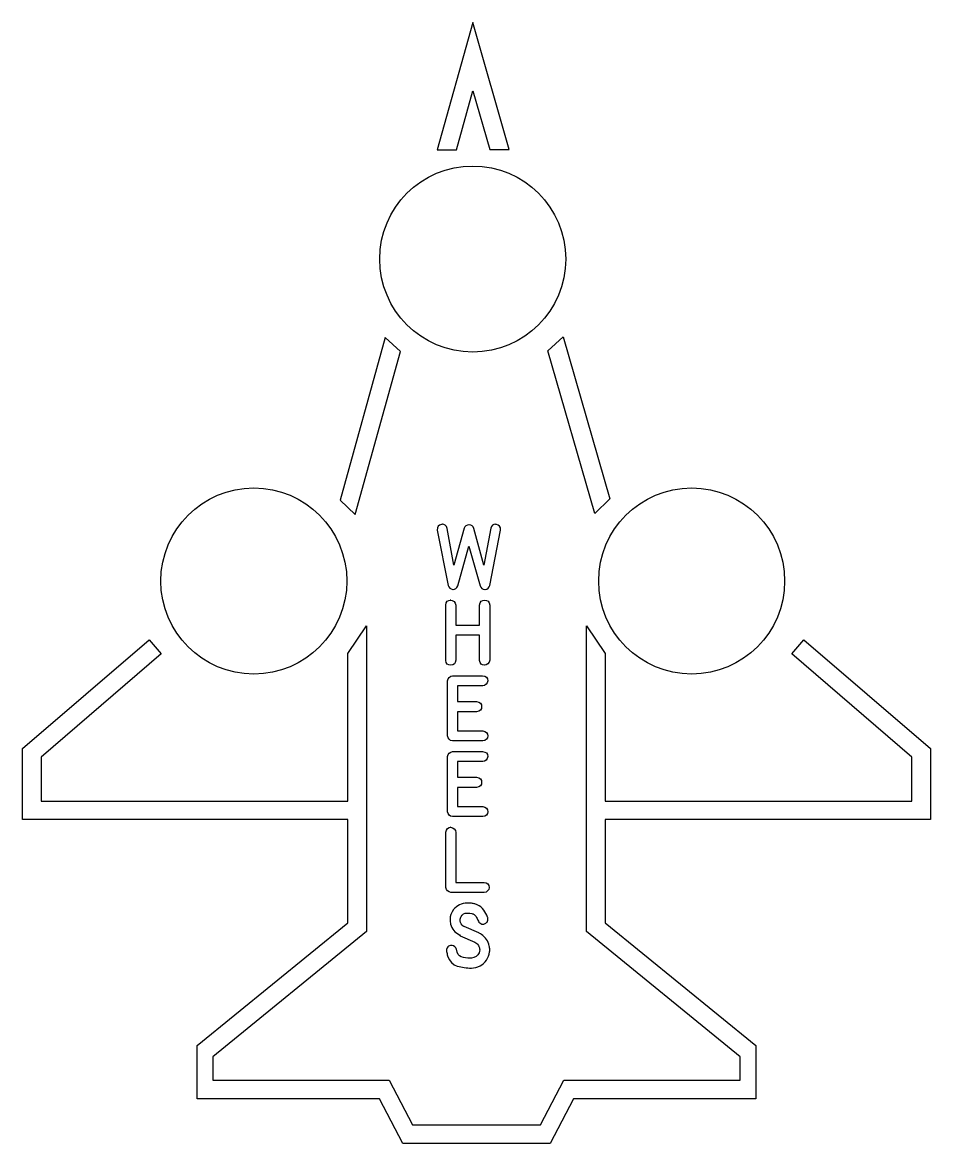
# Model space of a CAD drawing. Header units: millimetres. Extents: x 421.5 to 470.4, y 219 to 279.2.
import ezdxf

# ---------------------------------------------------------------- set-up
doc = ezdxf.new("R2010")
doc.units = ezdxf.units.MM
doc.layers.get('0').update_dxf_attribs({"color": 3, "linetype": 'CONTINUOUS', "lineweight": 25})

msp = doc.modelspace()

# ---------------------------------------------------------------- linework, layer by layer
at = {"color": 5}
for points in [[(445.76358, 275.55142), (446.67584, 272.38556), (447.71367, 272.39552), (445.74593, 279.22416), (443.8439, 272.37693), (444.88176, 272.37693)], [(441.04024, 262.28392), (438.61494, 253.55294), (439.4362, 252.77316), (441.87074, 261.5374)], [(450.61417, 262.32991), (453.12323, 253.62265), (452.30951, 252.83499), (449.79088, 261.57544)], [(429.00558, 245.28529), (422.53801, 239.73501), (422.53801, 237.37651), (439.03265, 237.37651), (439.03265, 245.30049), (440.03265, 246.80049), (440.03265, 230.35905), (431.76767, 223.62892), (431.76767, 222.37651), (441.25, 222.37651), (442.51103, 219.96531), (445.95177, 219.96531), (449.39252, 219.96531), (450.65353, 222.37651), (460.13588, 222.37651), (460.13588, 223.62892), (451.87089, 230.35905), (451.87089, 246.80049), (452.87089, 245.30049), (452.87089, 237.37651), (469.36552, 237.37651), (469.36552, 239.73501), (462.89796, 245.28529), (463.54921, 246.04416), (470.36552, 240.19459), (470.36552, 236.37651), (452.87089, 236.37651), (452.87089, 230.83436), (460.96358, 224.24453), (460.96358, 221.37651), (451.17165, 221.37651), (449.91063, 218.96531), (445.95177, 218.96531), (441.99292, 218.96531), (440.73189, 221.37651), (430.93997, 221.37651), (430.93997, 224.24453), (439.03265, 230.83436), (439.03265, 236.37651), (421.53801, 236.37651), (421.53801, 240.19459), (428.35434, 246.04416)]]:
    msp.add_lwpolyline(points, close=True, dxfattribs=at)
for points in [[(444.3775, 252.03262), (444.32999, 252.127), (444.27076, 252.19441), (444.19981, 252.23487), (444.11713, 252.24835), (444.10371, 252.24835, 0.07266323), (444.07138, 252.24501), (443.97014, 252.20912), (443.89783, 252.14468), (443.85444, 252.05169), (443.83998, 251.93013), (444.42108, 248.96425, 0.29596172), (444.67578, 248.74835), (444.68658, 248.74835), (444.69687, 248.74835), (444.77623, 248.76039), (444.84463, 248.79652), (444.90208, 248.85673), (444.94858, 248.94104), (445.54375, 251.07911), (446.14448, 248.93823, 0.30299063), (446.40265, 248.74835), (446.40823, 248.74835), (446.41493, 248.74835, 0.32071306), (446.66783, 248.96426), (447.24889, 251.92991, 0.03025481), (447.25091, 251.96786, 0.35387383), (447.03102, 252.24058, 0.04933219), (446.96397, 252.24835), (446.88048, 252.23492), (446.81142, 252.19463), (446.7568, 252.12749), (446.7166, 252.03349), (446.35127, 250.05331), (445.80563, 252.03056, 0.3132434), (445.55646, 252.22824, 0.01082043), (445.54562, 252.22798, 0.28963406), (445.28429, 252.03408), (444.73785, 250.04995)], [(444.5413, 248.17755, -0.38676463), (444.83803, 247.90104), (444.83803, 246.83204), (446.11679, 246.83204), (446.11679, 247.91024), (446.14852, 248.02719), (446.20418, 248.11072), (446.28375, 248.16084), (446.38724, 248.17755), (446.38893, 248.17755), (446.49299, 248.16062), (446.57331, 248.10982), (446.62989, 248.02516), (446.66273, 247.90664), (446.66273, 244.94124, -0.36961456), (446.37398, 244.67253), (446.37228, 244.67421), (446.27533, 244.69067), (446.20043, 244.74007), (446.14758, 244.82239), (446.11679, 244.93763), (446.11679, 246.28781), (444.83803, 246.28781), (444.83803, 244.94679), (444.81352, 244.82898), (444.76143, 244.74428), (444.68177, 244.69269), (444.57452, 244.67421), (444.5692, 244.67421), (444.46424, 244.69067), (444.38362, 244.74007), (444.32735, 244.82239), (444.29542, 244.93763), (444.29542, 247.91024), (444.32726, 248.02719), (444.38323, 248.11072), (444.46332, 248.16084), (444.56755, 248.17755), (444.56266, 248.17755)], [(444.93204, 242.72271), (445.95657, 242.72271), (446.07573, 242.69059), (446.16085, 242.63453), (446.21192, 242.55452), (446.22894, 242.45057), (446.21211, 242.34576), (446.16163, 242.26548), (446.07748, 242.20972), (445.95967, 242.17848), (444.93204, 242.17848), (444.93204, 241.14596), (446.28671, 241.14596), (446.40512, 241.11392), (446.48971, 241.0581), (446.54046, 240.97853), (446.55737, 240.87518), (446.54065, 240.77198), (446.49047, 240.69284), (446.40684, 240.63776), (446.28975, 240.60675), (444.65845, 240.60675, -0.33954869), (444.39113, 240.87413), (444.39113, 243.84279, -0.35457654), (444.66859, 244.10675), (446.28064, 244.10675), (446.40171, 244.08186), (446.48819, 244.02877), (446.54008, 243.94747), (446.55737, 243.83798, -0.39569041), (446.28732, 243.5709), (444.93204, 243.5709)], [(444.93204, 238.65191), (445.95657, 238.65191), (446.07573, 238.61979), (446.16085, 238.56373), (446.21192, 238.48372), (446.22894, 238.37977), (446.21211, 238.27496), (446.16163, 238.19468), (446.07748, 238.13891), (445.95967, 238.10768), (444.93204, 238.10768), (444.93204, 237.07516), (446.28671, 237.07516), (446.40512, 237.04312), (446.48971, 236.9873), (446.54046, 236.90773), (446.55737, 236.80438), (446.54065, 236.70118), (446.49047, 236.62204), (446.40684, 236.56696), (446.28975, 236.53595), (444.65845, 236.53595, -0.33954869), (444.39113, 236.80333), (444.39113, 239.77198, -0.35457654), (444.66859, 240.03595), (446.28064, 240.03595), (446.40171, 240.01106), (446.48819, 239.95796), (446.54008, 239.87667), (446.55737, 239.76718, -0.39569041), (446.28732, 239.5001), (444.93204, 239.5001)], [(444.55241, 235.96515, -0.38676463), (444.84914, 235.68864), (444.84914, 232.99934), (446.35907, 233.00099), (446.47847, 232.97247), (446.56375, 232.9179), (446.61492, 232.83726), (446.63197, 232.73057, -0.39580483), (446.36024, 232.46347), (444.57599, 232.46347, -0.35429073), (444.30653, 232.72523), (444.30653, 235.69784), (444.33837, 235.81479), (444.39434, 235.89832), (444.47443, 235.94844), (444.57866, 235.96515), (444.57376, 235.96515)], [(445.85567, 229.7924, -0.0685935), (445.96619, 229.72575, -0.14613778), (446.10812, 229.48903, -0.06136781), (446.12266, 229.37858, -0.09277847), (446.09297, 229.22499, -0.30744444), (445.67427, 228.93858), (445.61395, 228.93858, -0.0840611), (445.12807, 229.00012), (445.04372, 229.04964), (444.97276, 229.13449), (444.91519, 229.25466), (444.871, 229.41015), (444.86624, 229.42436, 0.25781206), (444.65036, 229.61517, 0.03309613), (444.6002, 229.61888, 0.20817024), (444.40904, 229.53193, 0.18596406), (444.33815, 229.35177, 0.04635224), (444.34538, 229.2828, -0.01444563), (444.36687, 229.17395, 0.04499948), (444.39839, 229.05519), (444.48964, 228.85168), (444.60682, 228.69166), (444.74994, 228.57511), (444.91901, 228.50204, 0.0688355), (445.67761, 228.39937, 0.12186422), (446.14128, 228.51704, 0.12170239), (446.489, 228.8276, 0.12204521), (446.65465, 229.26373, 0.02925864), (446.66191, 229.38026, 0.05104322), (446.64069, 229.58441, 0.19964852), (446.21985, 230.20634, 0.01768841), (446.18857, 230.22461, -0.03278042), (446.16443, 230.23942), (446.12852, 230.25967), (446.104, 230.27191), (446.07202, 230.28592), (445.28653, 230.63095), (445.27653, 230.6369), (445.26051, 230.64422, -0.03819524), (445.24907, 230.65077, -0.00741738), (445.24168, 230.65612, -0.21569184), (445.07242, 230.93145, -0.02779153), (445.07007, 230.98214, -0.14604722), (445.12546, 231.17415, -0.25505553), (445.44025, 231.35681), (445.58864, 231.35196), (445.69588, 231.33383, -0.00109834), (445.76698, 231.30804, -0.06256389), (445.8177, 231.28363, -0.11680518), (445.96059, 231.11366, -0.00800603), (446.05162, 230.91913, 0.2250679), (446.23456, 230.76585, 0.05424052), (446.30093, 230.75862, 0.1543276), (446.45317, 230.80783, 0.05688344), (446.49373, 230.84196, 0.08476925), (446.53998, 230.91029, 0.1242109), (446.56976, 231.02404, 0.06597623), (446.56305, 231.07843, 0.04666478), (446.5446, 231.13678, 0.03847415), (446.33792, 231.51643, 0.14372017), (445.98398, 231.8022, 0.07129454), (445.82605, 231.85496, 0.00109876), (445.64627, 231.88868), (445.43907, 231.89434, 0.23037363), (444.72378, 231.53917, 0.16877035), (444.5275, 230.99891), (444.5275, 230.99597), (444.5275, 230.99386, 0.0758785), (444.561, 230.7626, 0.23124129), (445.03351, 230.18368), (445.07516, 230.13463)]]:
    msp.add_lwpolyline(points, format="xyb", close=True, dxfattribs=at)
at = {"color": 1}
for centre in [(445.75, 266.50702), (433.97977, 249.20175), (457.52025, 249.20175)]:
    msp.add_circle(centre, 5, dxfattribs=at)

doc.saveas('drawing.dxf')
